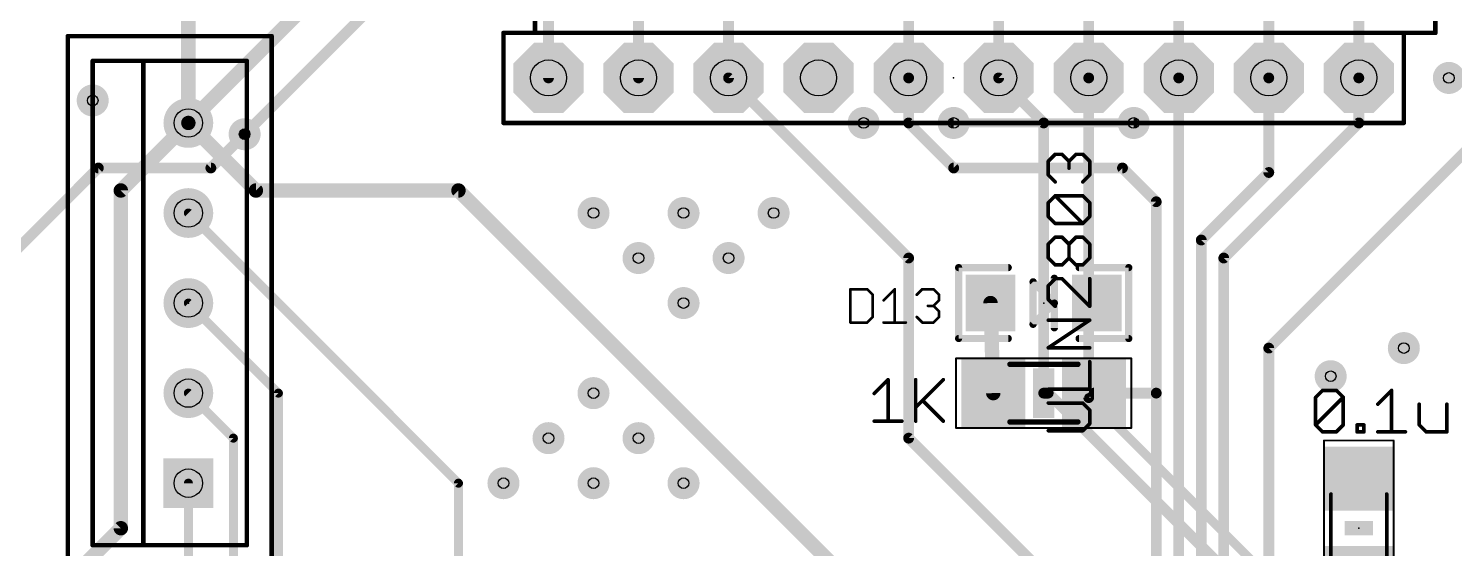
# Model space of a CAD drawing. Extents: x -1 to 156, y 2 to 108.
# Drawn here: x 74.23 to 114.46, y 65.47 to 80.13 of the extents above; entities that cross this region are included whole.
import ezdxf

# ---------------------------------------------------------------- set-up
doc = ezdxf.new("R2010")
doc.units = 0
for name, color, linetype in [('1', 22, 'CONTINUOUS'), ('16', 175, 'CONTINUOUS'), ('17', 82, 'CONTINUOUS'), ('18', 82, 'CONTINUOUS'), ('21', 253, 'CONTINUOUS'), ('23', 7, 'CONTINUOUS'), ('25', 253, 'CONTINUOUS'), ('27', 253, 'CONTINUOUS'), ('29', 253, 'CONTINUOUS'), ('30', 253, 'CONTINUOUS'), ('31', 253, 'CONTINUOUS'), ('35', 253, 'CONTINUOUS'), ('39', 22, 'CONTINUOUS'), ('44', 253, 'CONTINUOUS'), ('51', 253, 'CONTINUOUS')]:
    doc.layers.add(name, color=color, linetype=linetype)

# ---------------------------------------------------------------- blocks, each defined once
blk = doc.blocks.new('RECT')
blk.add_solid([(-0.5, -0.5), (0.5, -0.5), (-0.5, 0.5), (0.5, 0.5)])
blk = doc.blocks.new('OCTAGONP')
at = {"const_width": 0.5}
blk.add_lwpolyline([(-0.25, -0.1036), (-0.25, 0.1036), (-0.1036, 0.25), (0.1036, 0.25), (0.25, 0.1036), (0.25, -0.1036), (0.1036, -0.25), (-0.1036, -0.25), (-0.25, -0.1036), (-0.25, 0.1036)], dxfattribs=at)
blk = doc.blocks.new('SQUAREP')
blk.add_solid([(-0.5, -0.5), (0.5, -0.5), (-0.5, 0.5), (0.5, 0.5)])
blk = doc.blocks.new('ROUNDP')
at = {"const_width": 0.5}
blk.add_lwpolyline([(0, -0.25, 1), (0, 0.25, 1), (0, -0.25)], format="xyb", dxfattribs=at)
blk = doc.blocks.new('ROUNDV')
at = {"const_width": 0.5}
blk.add_lwpolyline([(0, -0.25, 1), (0, 0.25, 1), (0, -0.25)], format="xyb", dxfattribs=at)

msp = doc.modelspace()

# ---------------------------------------------------------------- linework, layer by layer
at = {"layer": '1'}
for points, const_width in [([(78.74, 82.398), (78.74, 77.47)], 0.4064), ([(85.09, 81.915), (80.3275, 77.1525)], 0.3048), ([(119.38, 81.28), (109.22, 71.12)], 0.3048), ([(88.9, 80.391), (88.9, 78.74)], 0.3048), ([(91.44, 80.391), (91.44, 78.74)], 0.3048), ([(93.98, 80.391), (93.98, 78.74)], 0.3048), ([(99.06, 78.74), (99.06, 80.391)], 0.3048), ([(101.6, 78.74), (101.6, 80.391)], 0.3048), ([(104.14, 78.74), (104.14, 80.391)], 0.3048), ([(106.68, 78.74), (106.68, 80.391)], 0.3048), ([(109.22, 78.74), (109.22, 80.391)], 0.3048), ([(111.76, 78.74), (111.76, 80.391)], 0.3048), ([(93.98, 78.74), (99.06, 73.66)], 0.3048), ([(99.06, 77.47), (99.06, 78.74)], 0.3048), ([(106.68, 78.74), (106.68, 60.198)], 0.3048), ([(109.22, 78.74), (109.22, 76.073)], 0.3048), ([(111.76, 78.74), (111.76, 77.47)], 0.3048), ([(76.835, 75.565), (78.74, 77.47)], 0.4064), ([(80.645, 75.565), (78.74, 77.47)], 0.4064), ([(100.33, 76.2), (99.06, 77.47)], 0.3048), ([(105.41, 77.47), (100.33, 77.47)], 0.254), ([(111.76, 77.47), (107.95, 73.66)], 0.3048), ([(105.0925, 76.2), (100.33, 76.2)], 0.3048), ([(106.045, 75.2475), (105.0925, 76.2)], 0.3048), ([(109.22, 76.073), (107.315, 74.168)], 0.3048), ([(76.835, 66.04), (76.835, 75.565)], 0.4064), ([(86.36, 75.565), (80.645, 75.565)], 0.4064), ([(98.425, 63.5), (86.36, 75.565)], 0.4064), ([(106.045, 69.85), (106.045, 75.2475)], 0.3048), ([(86.36, 67.31), (78.74, 74.93)], 0.254), ([(107.315, 74.168), (107.315, 60.579)], 0.3048), ([(99.06, 73.66), (99.06, 68.58)], 0.3048), ([(107.95, 73.66), (107.95, 60.96)], 0.3048), ([(81.28, 69.85), (78.74, 72.39)], 0.254), ([(101.37, 72.39), (101.448, 69.85)], 0.4064), ([(109.22, 71.12), (109.22, 60.96)], 0.3048), ([(104.292, 69.85), (106.045, 69.85)], 0.3048), ([(106.045, 59.944), (106.045, 69.85)], 0.3048), ([(80.01, 68.58), (78.74, 69.85)], 0.254), ([(81.28, 62.23), (81.28, 69.85)], 0.254), ([(80.01, 62.23), (80.01, 68.58)], 0.254), ([(99.06, 68.58), (105.41, 62.23)], 0.3048), ([(78.74, 62.23), (78.74, 67.31)], 0.254), ([(86.36, 63.5), (86.36, 67.31)], 0.254), ([(75.2475, 64.4525), (76.835, 66.04)], 0.4064)]:
    msp.add_lwpolyline(points, dxfattribs=dict(at, const_width=const_width))
for points, const_width in [([(94.0339, 78.7939, 1), (93.9261, 78.6861)], 0.1524), ([(99.1362, 78.74, 1), (98.9838, 78.74)], 0.1524), ([(106.7562, 78.74, 1), (106.6038, 78.74)], 0.1524), ([(109.2962, 78.74, 1), (109.1438, 78.74)], 0.1524), ([(111.8362, 78.74, 1), (111.6838, 78.74)], 0.1524), ([(88.8238, 78.74, 1), (88.9762, 78.74)], 0.1524), ([(91.3638, 78.74, 1), (91.5162, 78.74)], 0.1524), ([(93.9038, 78.74, 1), (94.0562, 78.74)], 0.1524), ([(98.9838, 78.74, 1), (99.1362, 78.74)], 0.1524), ([(101.5238, 78.74, 1), (101.6762, 78.74)], 0.1524), ([(104.0638, 78.74, 1), (104.2162, 78.74)], 0.1524), ([(106.6038, 78.74, 1), (106.7562, 78.74)], 0.1524), ([(109.1438, 78.74, 1), (109.2962, 78.74)], 0.1524), ([(111.6838, 78.74, 1), (111.8362, 78.74)], 0.1524), ([(78.8118, 77.5418, 1), (78.6682, 77.3982)], 0.2032), ([(78.8118, 77.3982, 1), (78.6682, 77.5418)], 0.2032), ([(78.6384, 77.47, 1), (78.8416, 77.47)], 0.2032), ([(80.2736, 77.2064, 1), (80.3814, 77.0986)], 0.1524), ([(99.1139, 77.5239, 1), (99.0061, 77.4161)], 0.1524), ([(98.9838, 77.47, 1), (99.1362, 77.47)], 0.1524), ([(100.33, 77.5335, 1), (100.33, 77.4065)], 0.127), ([(105.41, 77.4065, 1), (105.41, 77.5335)], 0.127), ([(111.6838, 77.47, 1), (111.8362, 77.47)], 0.1524), ([(111.8139, 77.4161, 1), (111.7061, 77.5239)], 0.1524), ([(100.33, 76.2762, 1), (100.33, 76.1238)], 0.1524), ([(100.2761, 76.1461, 1), (100.3839, 76.2539)], 0.1524), ([(105.1464, 76.2539, 1), (105.0386, 76.1461)], 0.1524), ([(105.0925, 76.1238, 1), (105.0925, 76.2762)], 0.1524), ([(109.1438, 76.073, 1), (109.2962, 76.073)], 0.1524), ([(109.2739, 76.0191, 1), (109.1661, 76.1269)], 0.1524), ([(76.9366, 75.565, 1), (76.7334, 75.565)], 0.2032), ([(76.7632, 75.6368, 1), (76.9068, 75.4932)], 0.2032), ([(80.645, 75.6666, 1), (80.645, 75.4634)], 0.2032), ([(80.5732, 75.4932, 1), (80.7168, 75.6368)], 0.2032), ([(86.4318, 75.6368, 1), (86.2882, 75.4932)], 0.2032), ([(86.36, 75.4634, 1), (86.36, 75.6666)], 0.2032), ([(106.1212, 75.2475, 1), (105.9688, 75.2475)], 0.1524), ([(105.9911, 75.1936, 1), (106.0989, 75.3014)], 0.1524), ([(78.7849, 74.9749, 1), (78.6951, 74.8851)], 0.127), ([(107.3912, 74.168, 1), (107.2388, 74.168)], 0.1524), ([(107.2611, 74.2219, 1), (107.3689, 74.1141)], 0.1524), ([(99.1362, 73.66, 1), (98.9838, 73.66)], 0.1524), ([(99.0061, 73.6061, 1), (99.1139, 73.7139)], 0.1524), ([(108.0262, 73.66, 1), (107.8738, 73.66)], 0.1524), ([(107.8961, 73.7139, 1), (108.0039, 73.6061)], 0.1524), ([(78.7849, 72.4349, 1), (78.6951, 72.3451)], 0.127), ([(101.4716, 72.3931, 1), (101.2684, 72.3869)], 0.2032), ([(109.2962, 71.12, 1), (109.1438, 71.12)], 0.1524), ([(109.1661, 71.1739, 1), (109.2739, 71.0661)], 0.1524), ([(104.292, 69.9262, 1), (104.292, 69.7738)], 0.1524), ([(106.1212, 69.85, 1), (105.9688, 69.85)], 0.1524), ([(106.045, 69.7738, 1), (106.045, 69.9262)], 0.1524), ([(78.7849, 69.8949, 1), (78.6951, 69.8051)], 0.127), ([(81.3435, 69.85, 1), (81.2165, 69.85)], 0.127), ([(81.2351, 69.8051, 1), (81.3249, 69.8949)], 0.127), ([(101.3464, 69.8469, 1), (101.5496, 69.8531)], 0.2032), ([(105.9688, 69.85, 1), (106.1212, 69.85)], 0.1524), ([(80.0735, 68.58, 1), (79.9465, 68.58)], 0.127), ([(79.9651, 68.5351, 1), (80.0549, 68.6249)], 0.127), ([(99.1139, 68.6339, 1), (99.0061, 68.5261)], 0.1524), ([(98.9838, 68.58, 1), (99.1362, 68.58)], 0.1524), ([(78.8035, 67.31, 1), (78.6765, 67.31)], 0.127), ([(86.4235, 67.31, 1), (86.2965, 67.31)], 0.127), ([(86.3151, 67.2651, 1), (86.4049, 67.3549)], 0.127), ([(76.7334, 66.04, 1), (76.9366, 66.04)], 0.2032), ([(76.9068, 65.9682, 1), (76.7632, 66.1118)], 0.2032)]:
    msp.add_lwpolyline(points, format="xyb", dxfattribs=dict(at, const_width=const_width))
at = {"layer": '16'}
for points, const_width in [([(87.63, 86.36), (78.74, 77.47)], 0.4064), ([(101.6, 78.74), (102.87, 77.47)], 0.3048), ([(104.14, 69.723), (104.14, 78.74)], 0.3048), ([(80.3275, 77.1525), (79.375, 76.2)], 0.3048), ([(102.87, 77.47), (102.87, 69.85)], 0.3048), ([(76.2, 76.2), (68.58, 68.58)], 0.3048), ([(79.375, 76.2), (76.2, 76.2)], 0.3048), ([(102.87, 69.85), (102.997, 69.85)], 0.3048), ([(102.997, 69.85), (110.617, 62.23)], 0.3048), ([(114.808, 59.055), (104.14, 69.723)], 0.254)]:
    msp.add_lwpolyline(points, dxfattribs=dict(at, const_width=const_width))
for points, const_width in [([(101.6539, 78.7939, 1), (101.5461, 78.6861)], 0.1524), ([(104.2162, 78.74, 1), (104.0638, 78.74)], 0.1524), ([(78.6682, 77.5418, 1), (78.8118, 77.3982)], 0.2032), ([(80.3814, 77.0986, 1), (80.2736, 77.2064)], 0.1524), ([(102.9462, 77.47, 1), (102.7938, 77.47)], 0.1524), ([(102.8161, 77.4161, 1), (102.9239, 77.5239)], 0.1524), ([(76.2, 76.2762, 1), (76.2, 76.1238)], 0.1524), ([(76.2539, 76.1461, 1), (76.1461, 76.2539)], 0.1524), ([(79.3211, 76.2539, 1), (79.4289, 76.1461)], 0.1524), ([(79.375, 76.1238, 1), (79.375, 76.2762)], 0.1524), ([(102.87, 69.9262, 1), (102.87, 69.7738)], 0.1524), ([(103.0509, 69.9039, 1), (102.9431, 69.7961)], 0.1524), ([(102.997, 69.7738, 1), (102.997, 69.9262)], 0.1524), ([(102.7938, 69.85, 1), (102.9462, 69.85)], 0.1524), ([(104.0638, 69.723, 1), (104.2162, 69.723)], 0.1524), ([(104.1849, 69.7679, 1), (104.0951, 69.6781)], 0.127)]:
    msp.add_lwpolyline(points, format="xyb", dxfattribs=dict(at, const_width=const_width))
at = {"layer": '21'}
for points, const_width in [([(88.519, 80.01), (88.519, 82.55)], 0.127), ([(113.919, 82.55), (113.919, 80.01)], 0.127), ([(87.63, 77.47), (87.63, 80.01)], 0.127), ([(87.63, 80.01), (113.03, 80.01)], 0.127), ([(113.919, 80.01), (88.519, 80.01)], 0.127), ([(113.03, 80.01), (113.03, 77.47)], 0.127), ([(75.34, 64.86), (75.34, 79.92)], 0.127), ([(75.34, 79.92), (81.09, 79.92)], 0.127), ([(81.09, 79.92), (81.09, 64.86)], 0.127), ([(76.04, 65.56), (76.04, 79.22)], 0.127), ([(76.04, 79.22), (77.47, 79.22)], 0.127), ([(77.47, 79.22), (80.39, 79.22)], 0.127), ([(77.47, 65.56), (77.47, 79.22)], 0.127), ([(80.39, 79.22), (80.39, 65.56)], 0.127), ([(113.03, 77.47), (87.63, 77.47)], 0.127), ([(101.87, 73.39), (100.47, 73.39)], 0.2032), ([(100.47, 73.39), (100.47, 71.39)], 0.2032), ([(103.87, 73.39), (105.27, 73.39)], 0.2032), ([(105.27, 73.39), (105.27, 71.39)], 0.2032), ([(103.17, 72.39), (102.57, 72.99)], 0.2032), ([(102.57, 72.99), (102.57, 71.79)], 0.2032), ([(103.17, 73.09), (103.17, 72.39)], 0.2032), ([(102.57, 71.79), (103.17, 72.39)], 0.2032), ([(103.17, 72.39), (103.17, 71.69)], 0.2032), ([(100.47, 71.39), (101.87, 71.39)], 0.2032), ([(105.27, 71.39), (103.87, 71.39)], 0.2032), ([(77.47, 65.56), (76.04, 65.56)], 0.127), ([(80.39, 65.56), (77.47, 65.56)], 0.127)]:
    msp.add_lwpolyline(points, dxfattribs=dict(at, const_width=const_width))
for points, const_width in [([(87.6618, 80.01, 1), (87.5983, 80.01)], 0.0635), ([(87.63, 80.0418, 1), (87.63, 79.9783)], 0.0635), ([(88.519, 80.0418, 1), (88.519, 79.9783)], 0.0635), ([(113.0618, 80.01, 1), (112.9982, 80.01)], 0.0635), ([(113.03, 79.9783, 1), (113.03, 80.0418)], 0.0635), ([(113.919, 79.9783, 1), (113.919, 80.0418)], 0.0635), ([(75.34, 79.9518, 1), (75.34, 79.8882)], 0.0635), ([(75.3718, 79.92, 1), (75.3083, 79.92)], 0.0635), ([(81.1218, 79.92, 1), (81.0583, 79.92)], 0.0635), ([(81.09, 79.8882, 1), (81.09, 79.9518)], 0.0635), ([(88.4873, 80.01, 1), (88.5508, 80.01)], 0.0635), ([(113.8873, 80.01, 1), (113.9508, 80.01)], 0.0635), ([(76.04, 79.2518, 1), (76.04, 79.1882)], 0.0635), ([(76.0718, 79.22, 1), (76.0083, 79.22)], 0.0635), ([(77.47, 79.2518, 1), (77.47, 79.1882)], 0.0635), ([(77.5018, 79.22, 1), (77.4382, 79.22)], 0.0635), ([(77.47, 79.1882, 1), (77.47, 79.2518)], 0.0635), ([(80.4218, 79.22, 1), (80.3582, 79.22)], 0.0635), ([(80.39, 79.1882, 1), (80.39, 79.2518)], 0.0635), ([(87.63, 77.5018, 1), (87.63, 77.4382)], 0.0635), ([(87.5983, 77.47, 1), (87.6618, 77.47)], 0.0635), ([(112.9982, 77.47, 1), (113.0618, 77.47)], 0.0635), ([(113.03, 77.4382, 1), (113.03, 77.5018)], 0.0635), ([(100.47, 73.4408, 1), (100.47, 73.3392)], 0.1016), ([(100.5208, 73.39, 1), (100.4192, 73.39)], 0.1016), ([(101.87, 73.3392, 1), (101.87, 73.4408)], 0.1016), ([(103.87, 73.4408, 1), (103.87, 73.3392)], 0.1016), ([(105.3208, 73.39, 1), (105.2192, 73.39)], 0.1016), ([(105.27, 73.3392, 1), (105.27, 73.4408)], 0.1016), ([(102.6059, 73.0259, 1), (102.5341, 72.9541)], 0.1016), ([(102.6208, 72.99, 1), (102.5192, 72.99)], 0.1016), ([(103.2208, 73.09, 1), (103.1192, 73.09)], 0.1016), ([(103.2208, 72.39, 1), (103.1192, 72.39)], 0.1016), ([(103.1192, 72.39, 1), (103.2208, 72.39)], 0.1016), ([(103.2059, 72.3541, 1), (103.1341, 72.4259)], 0.1016), ([(103.1341, 72.3541, 1), (103.2059, 72.4259)], 0.1016), ([(102.5341, 71.8259, 1), (102.6059, 71.7541)], 0.1016), ([(102.5192, 71.79, 1), (102.6208, 71.79)], 0.1016), ([(103.1192, 71.69, 1), (103.2208, 71.69)], 0.1016), ([(100.47, 71.4408, 1), (100.47, 71.3392)], 0.1016), ([(100.4192, 71.39, 1), (100.5208, 71.39)], 0.1016), ([(101.87, 71.3392, 1), (101.87, 71.4408)], 0.1016), ([(103.87, 71.4408, 1), (103.87, 71.3392)], 0.1016), ([(105.2192, 71.39, 1), (105.3208, 71.39)], 0.1016), ([(105.27, 71.3392, 1), (105.27, 71.4408)], 0.1016), ([(76.04, 65.5918, 1), (76.04, 65.5282)], 0.0635), ([(76.0083, 65.56, 1), (76.0718, 65.56)], 0.0635), ([(77.47, 65.5918, 1), (77.47, 65.5282)], 0.0635), ([(77.4382, 65.56, 1), (77.5018, 65.56)], 0.0635), ([(77.47, 65.5282, 1), (77.47, 65.5918)], 0.0635), ([(80.3582, 65.56, 1), (80.4218, 65.56)], 0.0635), ([(80.39, 65.5282, 1), (80.39, 65.5918)], 0.0635)]:
    msp.add_lwpolyline(points, format="xyb", dxfattribs=dict(at, const_width=const_width))
at = {"layer": '23'}
for p in [(100.33, 78.74), (78.74, 72.39), (102.87, 72.39), (102.87, 69.85), (111.76, 66.04)]:
    msp.add_point(p, dxfattribs=at)
at = {"layer": '25', "const_width": 0.0762}
for points in [[(97.4187, 72.7813), (97.4187, 71.8407)], [(97.889, 72.7813), (97.4187, 72.7813)], [(98.0457, 72.6246), (97.889, 72.7813)], [(98.3542, 72.4678), (98.6677, 72.7813)], [(98.6677, 72.7813), (98.6677, 71.8407)], [(99.2897, 72.6246), (99.4465, 72.7813)], [(99.4465, 72.7813), (99.76, 72.7813)], [(99.76, 72.7813), (99.9168, 72.6246)], [(98.0457, 71.9975), (98.0457, 72.6246)], [(99.9168, 72.4678), (99.76, 72.311)], [(99.9168, 72.6246), (99.9168, 72.4678)], [(97.889, 71.8407), (98.0457, 71.9975)], [(99.4465, 71.8407), (99.2897, 71.9975)], [(99.76, 72.311), (99.6032, 72.311)], [(99.76, 72.311), (99.9168, 72.1543)], [(99.9168, 71.9975), (99.76, 71.8407)], [(99.9168, 72.1543), (99.9168, 71.9975)], [(97.4187, 71.8407), (97.889, 71.8407)], [(98.3542, 71.8407), (98.9813, 71.8407)], [(99.76, 71.8407), (99.4465, 71.8407)]]:
    msp.add_lwpolyline(points, dxfattribs=at)
at = {"layer": '25', "const_width": 0.0381}
for points in [[(97.4377, 72.7813, 1), (97.3996, 72.7813)], [(97.4187, 72.8004, 1), (97.4187, 72.7623)], [(97.9024, 72.7948, 1), (97.8755, 72.7679)], [(97.889, 72.7623, 1), (97.889, 72.8004)], [(98.6868, 72.7813, 1), (98.6487, 72.7813)], [(98.6812, 72.7679, 1), (98.6543, 72.7948)], [(99.4465, 72.8004, 1), (99.4465, 72.7623)], [(99.4599, 72.7679, 1), (99.433, 72.7948)], [(99.7735, 72.7948, 1), (99.7465, 72.7679)], [(99.76, 72.7623, 1), (99.76, 72.8004)], [(98.0648, 72.6246, 1), (98.0267, 72.6246)], [(98.0323, 72.6111, 1), (98.0592, 72.638)], [(98.3407, 72.4813, 1), (98.3677, 72.4543)], [(99.2762, 72.638, 1), (99.3032, 72.6111)], [(99.9358, 72.6246, 1), (99.8977, 72.6246)], [(99.8977, 72.4678, 1), (99.9358, 72.4678)], [(99.9033, 72.6111, 1), (99.9302, 72.638)], [(99.9302, 72.4543, 1), (99.9033, 72.4813)], [(98.0267, 71.9975, 1), (98.0648, 71.9975)], [(98.0592, 71.984, 1), (98.0323, 72.011)], [(99.3032, 72.011, 1), (99.2762, 71.984)], [(99.6032, 72.3301, 1), (99.6032, 72.292)], [(99.7735, 72.3245, 1), (99.7465, 72.2976)], [(99.7465, 72.3245, 1), (99.7735, 72.2976)], [(99.76, 72.292, 1), (99.76, 72.3301)], [(99.9358, 72.1543, 1), (99.8977, 72.1543)], [(99.8977, 71.9975, 1), (99.9358, 71.9975)], [(99.9033, 72.1408, 1), (99.9302, 72.1677)], [(99.9302, 71.984, 1), (99.9033, 72.011)], [(97.4187, 71.8598, 1), (97.4187, 71.8217)], [(97.3996, 71.8407, 1), (97.4377, 71.8407)], [(97.8755, 71.8542, 1), (97.9024, 71.8273)], [(97.889, 71.8217, 1), (97.889, 71.8598)], [(98.3542, 71.8598, 1), (98.3542, 71.8217)], [(98.6487, 71.8407, 1), (98.6868, 71.8407)], [(98.9813, 71.8217, 1), (98.9813, 71.8598)], [(99.4465, 71.8598, 1), (99.4465, 71.8217)], [(99.433, 71.8273, 1), (99.4599, 71.8542)], [(99.7465, 71.8542, 1), (99.7735, 71.8273)], [(99.76, 71.8217, 1), (99.76, 71.8598)]]:
    msp.add_lwpolyline(points, format="xyb", dxfattribs=at)
at = {"layer": '27', "const_width": 0.1016}
for points in [[(102.9992, 76.3906), (103.1941, 76.5855)], [(102.9992, 76.0008), (102.9992, 76.3906)], [(103.1941, 76.5855), (103.389, 76.5855)], [(103.389, 76.5855), (103.5839, 76.3906)], [(103.5839, 76.3906), (103.7788, 76.5855)], [(103.5839, 76.3906), (103.5839, 76.1957)], [(103.7788, 76.5855), (103.9737, 76.5855)], [(103.9737, 76.5855), (104.1686, 76.3906)], [(104.1686, 76.3906), (104.1686, 76.0008)], [(103.1941, 75.8059), (102.9992, 76.0008)], [(104.1686, 76.0008), (103.9737, 75.8059)], [(102.9992, 75.2212), (103.1941, 75.4161)], [(102.9992, 74.8314), (102.9992, 75.2212)], [(103.1941, 75.4161), (103.9737, 75.4161)], [(103.9737, 74.6365), (103.1941, 75.4161)], [(103.9737, 75.4161), (104.1686, 75.2212)], [(104.1686, 75.2212), (104.1686, 74.8314)], [(103.1941, 74.6365), (102.9992, 74.8314)], [(104.1686, 74.8314), (103.9737, 74.6365)], [(103.9737, 74.6365), (103.1941, 74.6365)], [(102.9992, 74.0518), (103.1941, 74.2467)], [(102.9992, 73.662), (102.9992, 74.0518)], [(103.1941, 74.2467), (103.389, 74.2467)], [(103.389, 74.2467), (103.5839, 74.0518)], [(103.5839, 74.0518), (103.7788, 74.2467)], [(103.5839, 73.662), (103.5839, 74.0518)], [(103.7788, 74.2467), (103.9737, 74.2467)], [(103.9737, 74.2467), (104.1686, 74.0518)], [(104.1686, 74.0518), (104.1686, 73.662)], [(103.1941, 73.4671), (102.9992, 73.662)], [(103.5839, 73.662), (103.389, 73.4671)], [(103.7788, 73.4671), (103.5839, 73.662)], [(104.1686, 73.662), (103.9737, 73.4671)], [(103.389, 73.4671), (103.1941, 73.4671)], [(103.9737, 73.4671), (103.7788, 73.4671)], [(103.1941, 73.0773), (102.9992, 72.8824)], [(102.9992, 72.8824), (102.9992, 72.4926)], [(103.389, 73.0773), (103.1941, 73.0773)], [(104.1686, 72.2977), (103.389, 73.0773)], [(104.1686, 73.0773), (104.1686, 72.2977)], [(102.9992, 72.4926), (103.1941, 72.2977)], [(102.9992, 71.1283), (104.1686, 71.9079)], [(104.1686, 71.9079), (102.9992, 71.9079)], [(104.1686, 71.1283), (102.9992, 71.1283)], [(104.1686, 69.9589), (104.1686, 70.7385)], [(98.0896, 69.839), (98.4794, 70.2288)], [(98.4794, 70.2288), (98.4794, 69.0594)], [(99.259, 70.2288), (99.259, 69.0594)], [(99.259, 69.4492), (100.0386, 70.2288)], [(102.9992, 69.9589), (104.1686, 69.9589)], [(99.4539, 69.6441), (100.0386, 69.0594)], [(103.9737, 69.5691), (102.9992, 69.5691)], [(104.1686, 69.3742), (103.9737, 69.5691)], [(110.5408, 69.7323), (110.7357, 69.9272)], [(110.5408, 68.9527), (110.5408, 69.7323)], [(110.5408, 68.9527), (111.3204, 69.7323)], [(110.7357, 69.9272), (111.1255, 69.9272)], [(111.1255, 69.9272), (111.3204, 69.7323)], [(111.3204, 69.7323), (111.3204, 68.9527)], [(112.2949, 69.5374), (112.6847, 69.9272)], [(112.6847, 69.9272), (112.6847, 68.7578)], [(104.1686, 68.9844), (104.1686, 69.3742)], [(113.4643, 69.5374), (113.4643, 68.9527)], [(114.2439, 68.7578), (114.2439, 69.5374)], [(98.0896, 69.0594), (98.8692, 69.0594)], [(102.9992, 68.7896), (103.9737, 68.7896)], [(103.9737, 68.7896), (104.1686, 68.9844)], [(110.7357, 68.7578), (110.5408, 68.9527)], [(111.1255, 68.7578), (110.7357, 68.7578)], [(111.3204, 68.9527), (111.1255, 68.7578)], [(111.7102, 68.7578), (111.7102, 68.9527)], [(111.7102, 68.9527), (111.9051, 68.9527)], [(111.9051, 68.7578), (111.7102, 68.7578)], [(111.9051, 68.9527), (111.9051, 68.7578)], [(112.2949, 68.7578), (113.0745, 68.7578)], [(113.4643, 68.9527), (113.6592, 68.7578)], [(113.6592, 68.7578), (114.2439, 68.7578)]]:
    msp.add_lwpolyline(points, dxfattribs=at)
at = {"layer": '27', "const_width": 0.0508}
for points in [[(103.0246, 76.3906, 1), (102.9738, 76.3906)], [(102.9812, 76.4086, 1), (103.0171, 76.3727)], [(103.1941, 76.6109, 1), (103.1941, 76.5601)], [(103.212, 76.5676, 1), (103.1761, 76.6035)], [(103.4069, 76.6035, 1), (103.371, 76.5676)], [(103.389, 76.5601, 1), (103.389, 76.6109)], [(103.6093, 76.3906, 1), (103.5585, 76.3906)], [(103.5659, 76.4086, 1), (103.6018, 76.3727)], [(103.5659, 76.3727, 1), (103.6018, 76.4086)], [(103.7788, 76.6109, 1), (103.7788, 76.5601)], [(103.7967, 76.5676, 1), (103.7608, 76.6035)], [(103.9916, 76.6035, 1), (103.9557, 76.5676)], [(103.9737, 76.5601, 1), (103.9737, 76.6109)], [(104.194, 76.3906, 1), (104.1432, 76.3906)], [(104.1506, 76.3727, 1), (104.1865, 76.4086)], [(103.0171, 76.0188, 1), (102.9812, 75.9829)], [(103.5585, 76.1957, 1), (103.6093, 76.1957)], [(104.1865, 75.9829, 1), (104.1506, 76.0188)], [(102.9738, 76.0008, 1), (103.0246, 76.0008)], [(103.1761, 75.788, 1), (103.212, 75.8239)], [(103.9557, 75.8239, 1), (103.9916, 75.788)], [(104.1432, 76.0008, 1), (104.194, 76.0008)], [(103.0246, 75.2212, 1), (102.9738, 75.2212)], [(102.9812, 75.2392, 1), (103.0171, 75.2033)], [(103.1941, 75.4415, 1), (103.1941, 75.3907)], [(103.212, 75.4341, 1), (103.1761, 75.3982)], [(103.212, 75.3982, 1), (103.1761, 75.4341)], [(103.9916, 75.4341, 1), (103.9557, 75.3982)], [(103.9737, 75.3907, 1), (103.9737, 75.4415)], [(104.194, 75.2212, 1), (104.1432, 75.2212)], [(104.1506, 75.2033, 1), (104.1865, 75.2392)], [(103.0171, 74.8494, 1), (102.9812, 74.8135)], [(102.9738, 74.8314, 1), (103.0246, 74.8314)], [(104.1432, 74.8314, 1), (104.194, 74.8314)], [(104.1865, 74.8135, 1), (104.1506, 74.8494)], [(103.1941, 74.6619, 1), (103.1941, 74.6111)], [(103.1761, 74.6186, 1), (103.212, 74.6545)], [(103.9557, 74.6545, 1), (103.9916, 74.6186)], [(103.9557, 74.6186, 1), (103.9916, 74.6545)], [(103.9737, 74.6111, 1), (103.9737, 74.6619)], [(103.0246, 74.0518, 1), (102.9738, 74.0518)], [(102.9812, 74.0698, 1), (103.0171, 74.0339)], [(103.1941, 74.2721, 1), (103.1941, 74.2213)], [(103.212, 74.2288, 1), (103.1761, 74.2647)], [(103.4069, 74.2647, 1), (103.371, 74.2288)], [(103.389, 74.2213, 1), (103.389, 74.2721)], [(103.6093, 74.0518, 1), (103.5585, 74.0518)], [(103.5659, 74.0698, 1), (103.6018, 74.0339)], [(103.5659, 74.0339, 1), (103.6018, 74.0698)], [(103.7788, 74.2721, 1), (103.7788, 74.2213)], [(103.7967, 74.2288, 1), (103.7608, 74.2647)], [(103.9916, 74.2647, 1), (103.9557, 74.2288)], [(103.9737, 74.2213, 1), (103.9737, 74.2721)], [(104.194, 74.0518, 1), (104.1432, 74.0518)], [(104.1506, 74.0339, 1), (104.1865, 74.0698)], [(103.0171, 73.68, 1), (102.9812, 73.6441)], [(102.9738, 73.662, 1), (103.0246, 73.662)], [(103.6018, 73.68, 1), (103.5659, 73.6441)], [(103.5585, 73.662, 1), (103.6093, 73.662)], [(103.6018, 73.6441, 1), (103.5659, 73.68)], [(104.1432, 73.662, 1), (104.194, 73.662)], [(104.1865, 73.6441, 1), (104.1506, 73.68)], [(103.1941, 73.4925, 1), (103.1941, 73.4417)], [(103.1761, 73.4492, 1), (103.212, 73.4851)], [(103.371, 73.4851, 1), (103.4069, 73.4492)], [(103.389, 73.4417, 1), (103.389, 73.4925)], [(103.7788, 73.4925, 1), (103.7788, 73.4417)], [(103.7608, 73.4492, 1), (103.7967, 73.4851)], [(103.9557, 73.4851, 1), (103.9916, 73.4492)], [(103.9737, 73.4417, 1), (103.9737, 73.4925)], [(103.0246, 72.8824, 1), (102.9738, 72.8824)], [(102.9812, 72.9004, 1), (103.0171, 72.8645)], [(103.1941, 73.1027, 1), (103.1941, 73.0519)], [(103.212, 73.0594, 1), (103.1761, 73.0953)], [(103.4069, 73.0953, 1), (103.371, 73.0594)], [(103.389, 73.0519, 1), (103.389, 73.1027)], [(104.194, 73.0773, 1), (104.1432, 73.0773)], [(103.0171, 72.5106, 1), (102.9812, 72.4747)], [(102.9738, 72.4926, 1), (103.0246, 72.4926)], [(103.1761, 72.2798, 1), (103.212, 72.3157)], [(104.1432, 72.2977, 1), (104.194, 72.2977)], [(104.1506, 72.2798, 1), (104.1865, 72.3157)], [(102.9992, 71.9333, 1), (102.9992, 71.8825)], [(104.1827, 71.8868, 1), (104.1545, 71.9291)], [(104.1686, 71.8825, 1), (104.1686, 71.9333)], [(102.9992, 71.1537, 1), (102.9992, 71.1029)], [(102.9851, 71.1495, 1), (103.0133, 71.1072)], [(104.1686, 71.1029, 1), (104.1686, 71.1537)], [(104.194, 70.7385, 1), (104.1432, 70.7385)], [(98.5048, 70.2288, 1), (98.454, 70.2288)], [(98.4974, 70.2109, 1), (98.4615, 70.2468)], [(99.2844, 70.2288, 1), (99.2336, 70.2288)], [(100.0566, 70.2109, 1), (100.0207, 70.2468)], [(102.9992, 69.9843, 1), (102.9992, 69.9335)], [(104.1686, 69.9335, 1), (104.1686, 69.9843)], [(98.0717, 69.857, 1), (98.1076, 69.8211)], [(99.4719, 69.6621, 1), (99.436, 69.6262)], [(102.9992, 69.5945, 1), (102.9992, 69.5437)], [(103.9916, 69.5871, 1), (103.9557, 69.5512)], [(103.9737, 69.5437, 1), (103.9737, 69.5945)], [(104.1432, 69.9589, 1), (104.194, 69.9589)], [(110.5228, 69.7503, 1), (110.5588, 69.7143)], [(110.5662, 69.7323, 1), (110.5154, 69.7323)], [(110.7357, 69.9526, 1), (110.7357, 69.9018)], [(110.7537, 69.9092, 1), (110.7177, 69.9452)], [(111.1435, 69.9452, 1), (111.1075, 69.9092)], [(111.1255, 69.9018, 1), (111.1255, 69.9526)], [(111.3458, 69.7323, 1), (111.295, 69.7323)], [(111.3384, 69.7143, 1), (111.3024, 69.7503)], [(111.3024, 69.7143, 1), (111.3384, 69.7503)], [(112.7101, 69.9272, 1), (112.6593, 69.9272)], [(112.7027, 69.9092, 1), (112.6667, 69.9452)], [(99.2411, 69.4672, 1), (99.277, 69.4313)], [(104.194, 69.3742, 1), (104.1432, 69.3742)], [(104.1506, 69.3563, 1), (104.1865, 69.3922)], [(112.2769, 69.5554, 1), (112.3129, 69.5194)], [(113.4897, 69.5374, 1), (113.4389, 69.5374)], [(114.2693, 69.5374, 1), (114.2185, 69.5374)], [(98.0896, 69.0848, 1), (98.0896, 69.034)], [(98.454, 69.0594, 1), (98.5048, 69.0594)], [(98.8692, 69.034, 1), (98.8692, 69.0848)], [(99.2336, 69.0594, 1), (99.2844, 69.0594)], [(100.0207, 69.0415, 1), (100.0566, 69.0774)], [(102.9992, 68.815, 1), (102.9992, 68.7642)], [(103.9557, 68.8075, 1), (103.9916, 68.7716)], [(103.9737, 68.7642, 1), (103.9737, 68.815)], [(104.1432, 68.9844, 1), (104.194, 68.9844)], [(104.1865, 68.9665, 1), (104.1506, 69.0024)], [(110.5588, 68.9707, 1), (110.5228, 68.9347)], [(110.5228, 68.9707, 1), (110.5588, 68.9347)], [(110.5154, 68.9527, 1), (110.5662, 68.9527)], [(110.7357, 68.7832, 1), (110.7357, 68.7324)], [(110.7177, 68.7398, 1), (110.7537, 68.7758)], [(111.1075, 68.7758, 1), (111.1435, 68.7398)], [(111.1255, 68.7324, 1), (111.1255, 68.7832)], [(111.295, 68.9527, 1), (111.3458, 68.9527)], [(111.3384, 68.9347, 1), (111.3024, 68.9707)], [(111.7356, 68.9527, 1), (111.6848, 68.9527)], [(111.7102, 68.9781, 1), (111.7102, 68.9273)], [(111.7102, 68.7832, 1), (111.7102, 68.7324)], [(111.9305, 68.9527, 1), (111.8797, 68.9527)], [(111.9051, 68.9273, 1), (111.9051, 68.9781)], [(111.9051, 68.7324, 1), (111.9051, 68.7832)], [(112.2949, 68.7832, 1), (112.2949, 68.7324)], [(113.0745, 68.7324, 1), (113.0745, 68.7832)], [(113.4823, 68.9707, 1), (113.4463, 68.9347)], [(113.4389, 68.9527, 1), (113.4897, 68.9527)], [(113.6592, 68.7832, 1), (113.6592, 68.7324)], [(113.6412, 68.7398, 1), (113.6771, 68.7758)], [(114.2439, 68.7324, 1), (114.2439, 68.7832)], [(111.6848, 68.7578, 1), (111.7356, 68.7578)], [(111.8797, 68.7578, 1), (111.9305, 68.7578)], [(112.6593, 68.7578, 1), (112.7101, 68.7578)], [(114.2185, 68.7578, 1), (114.2693, 68.7578)]]:
    msp.add_lwpolyline(points, format="xyb", dxfattribs=at)
at = {"layer": '39', "const_width": 0.0508}
for points in [[(100.397, 68.867), (100.397, 70.833)], [(100.397, 70.833), (105.343, 70.833)], [(105.343, 70.833), (105.343, 68.867)], [(105.343, 68.867), (100.397, 68.867)], [(110.777, 63.567), (110.777, 68.513)], [(110.777, 68.513), (112.743, 68.513)], [(112.743, 68.513), (112.743, 63.567)]]:
    msp.add_lwpolyline(points, dxfattribs=at)
at = {"layer": '39', "const_width": 0.0254}
for points in [[(100.4097, 70.833, 1), (100.3843, 70.833)], [(100.397, 70.8457, 1), (100.397, 70.8203)], [(105.3557, 70.833, 1), (105.3303, 70.833)], [(105.343, 70.8203, 1), (105.343, 70.8457)], [(100.397, 68.8797, 1), (100.397, 68.8543)], [(100.3843, 68.867, 1), (100.4097, 68.867)], [(105.3303, 68.867, 1), (105.3557, 68.867)], [(105.343, 68.8543, 1), (105.343, 68.8797)], [(110.7897, 68.513, 1), (110.7643, 68.513)], [(110.777, 68.5257, 1), (110.777, 68.5003)], [(112.7557, 68.513, 1), (112.7303, 68.513)], [(112.743, 68.5003, 1), (112.743, 68.5257)]]:
    msp.add_lwpolyline(points, format="xyb", dxfattribs=at)
at = {"layer": '44'}
for centre, radius in [((88.9, 78.74), 0.508), ((91.44, 78.74), 0.508), ((93.98, 78.74), 0.508), ((96.52, 78.74), 0.508), ((99.06, 78.74), 0.508), ((101.6, 78.74), 0.508), ((104.14, 78.74), 0.508), ((106.68, 78.74), 0.508), ((109.22, 78.74), 0.508), ((111.76, 78.74), 0.508), ((114.3, 78.74), 0.15), ((76.0413, 78.105), 0.15), ((78.74, 77.47), 0.4), ((80.3275, 77.1525), 0.15), ((97.79, 77.47), 0.15), ((100.33, 77.47), 0.15), ((105.41, 77.47), 0.15), ((78.74, 74.93), 0.4), ((90.17, 74.93), 0.15), ((92.71, 74.93), 0.15), ((95.25, 74.93), 0.15), ((91.44, 73.66), 0.15), ((93.98, 73.66), 0.15), ((78.74, 72.39), 0.4), ((92.71, 72.39), 0.15), ((113.03, 71.12), 0.15), ((110.9663, 70.3263), 0.15), ((78.74, 69.85), 0.4), ((90.17, 69.85), 0.15), ((88.9, 68.58), 0.15), ((91.44, 68.58), 0.15), ((78.74, 67.31), 0.4), ((87.63, 67.31), 0.15), ((90.17, 67.31), 0.15), ((92.71, 67.31), 0.15)]:
    msp.add_circle(centre, radius, dxfattribs=at)
at = {"layer": '51'}
for points, const_width in [([(101.9175, 70.6628), (103.8352, 70.6628)], 0.1524), ([(101.9175, 69.0372), (103.8352, 69.0372)], 0.1524), ([(110.973, 65.075), (110.973, 67.005)], 0.1016), ([(112.547, 65.075), (112.547, 67.005)], 0.1016)]:
    msp.add_lwpolyline(points, dxfattribs=dict(at, const_width=const_width))
for points, const_width in [([(101.9175, 70.7009, 1), (101.9175, 70.6247)], 0.0762), ([(103.8352, 70.6247, 1), (103.8352, 70.7009)], 0.0762), ([(101.9175, 69.0753, 1), (101.9175, 68.9991)], 0.0762), ([(103.8352, 68.9991, 1), (103.8352, 69.0753)], 0.0762), ([(110.9984, 67.005, 1), (110.9476, 67.005)], 0.0508), ([(112.5724, 67.005, 1), (112.5216, 67.005)], 0.0508)]:
    msp.add_lwpolyline(points, format="xyb", dxfattribs=dict(at, const_width=const_width))

# ---------------------------------------------------------------- block references
at = {"layer": '1', "xscale": 1.2, "yscale": 1.4}
for p in [(101.37, 72.39), (104.37, 72.39)]:
    msp.add_blockref('RECT', p, dxfattribs=at)
at = {"layer": '1', "xscale": 1.6}
for p, yscale, rotation in [((101.448, 69.85), 1.803, 180), ((104.292, 69.85), 1.803, 180), ((111.76, 67.44), 1.8, 90)]:
    msp.add_blockref('RECT', p, dxfattribs=dict(at, yscale=yscale, rotation=rotation))
at = {"layer": '17'}
for name, p, xscale, yscale, rotation in [('OCTAGONP', (88.9, 78.74), 1.778, 1.778, 270), ('OCTAGONP', (88.9, 78.74), 1.778, 1.778, 270), ('OCTAGONP', (91.44, 78.74), 1.778, 1.778, 270), ('OCTAGONP', (91.44, 78.74), 1.778, 1.778, 270), ('OCTAGONP', (93.98, 78.74), 1.778, 1.778, 270), ('OCTAGONP', (93.98, 78.74), 1.778, 1.778, 270), ('OCTAGONP', (96.52, 78.74), 1.778, 1.778, 270), ('OCTAGONP', (96.52, 78.74), 1.778, 1.778, 270), ('OCTAGONP', (99.06, 78.74), 1.778, 1.778, 270), ('OCTAGONP', (99.06, 78.74), 1.778, 1.778, 270), ('OCTAGONP', (101.6, 78.74), 1.778, 1.778, 270), ('OCTAGONP', (101.6, 78.74), 1.778, 1.778, 270), ('OCTAGONP', (104.14, 78.74), 1.778, 1.778, 270), ('OCTAGONP', (104.14, 78.74), 1.778, 1.778, 270), ('OCTAGONP', (106.68, 78.74), 1.778, 1.778, 270), ('OCTAGONP', (106.68, 78.74), 1.778, 1.778, 270), ('OCTAGONP', (109.22, 78.74), 1.778, 1.778, 270), ('OCTAGONP', (109.22, 78.74), 1.778, 1.778, 270), ('OCTAGONP', (111.76, 78.74), 1.778, 1.778, 270), ('OCTAGONP', (111.76, 78.74), 1.778, 1.778, 270), ('ROUNDP', (78.74, 77.47), 1.2, 1.2, 90), ('ROUNDP', (78.74, 77.47), 1.2, 1.2, 90), ('ROUNDP', (78.74, 74.93), 1.2, 1.2, 90), ('ROUNDP', (78.74, 74.93), 1.2, 1.2, 90), ('ROUNDP', (78.74, 72.39), 1.2, 1.2, 90), ('ROUNDP', (78.74, 72.39), 1.2, 1.2, 90), ('ROUNDP', (78.74, 69.85), 1.2, 1.2, 90), ('ROUNDP', (78.74, 69.85), 1.2, 1.2, 90), ('SQUAREP', (78.74, 67.31), 1.2, 1.2, 90), ('SQUAREP', (78.74, 67.31), 1.2, 1.2, 90)]:
    msp.add_blockref(name, p, dxfattribs=dict(at, xscale=xscale, yscale=yscale, rotation=rotation))
at = {"layer": '18', "xscale": 0.7, "yscale": 0.7}
for p in [(114.3, 78.74), (114.3, 78.74), (76.0413, 78.105), (76.0413, 78.105), (97.79, 77.47), (97.79, 77.47), (100.33, 77.47), (100.33, 77.47), (105.41, 77.47), (105.41, 77.47), (80.3275, 77.1525), (80.3275, 77.1525), (90.17, 74.93), (90.17, 74.93), (92.71, 74.93), (92.71, 74.93), (95.25, 74.93), (95.25, 74.93), (91.44, 73.66), (91.44, 73.66), (93.98, 73.66), (93.98, 73.66), (92.71, 72.39), (92.71, 72.39), (113.03, 71.12), (113.03, 71.12), (110.9663, 70.3263), (110.9663, 70.3263), (90.17, 69.85), (90.17, 69.85), (88.9, 68.58), (88.9, 68.58), (91.44, 68.58), (91.44, 68.58), (87.63, 67.31), (87.63, 67.31), (90.17, 67.31), (90.17, 67.31), (92.71, 67.31), (92.71, 67.31)]:
    msp.add_blockref('ROUNDV', p, dxfattribs=at)
at = {"layer": '29'}
for name, p, xscale, yscale, rotation in [('OCTAGONP', (88.9, 78.74), 1.9812, 1.9812, 270), ('OCTAGONP', (91.44, 78.74), 1.9812, 1.9812, 270), ('OCTAGONP', (93.98, 78.74), 1.9812, 1.9812, 270), ('OCTAGONP', (96.52, 78.74), 1.9812, 1.9812, 270), ('OCTAGONP', (99.06, 78.74), 1.9812, 1.9812, 270), ('OCTAGONP', (101.6, 78.74), 1.9812, 1.9812, 270), ('OCTAGONP', (104.14, 78.74), 1.9812, 1.9812, 270), ('OCTAGONP', (106.68, 78.74), 1.9812, 1.9812, 270), ('OCTAGONP', (109.22, 78.74), 1.9812, 1.9812, 270), ('OCTAGONP', (111.76, 78.74), 1.9812, 1.9812, 270), ('ROUNDP', (78.74, 77.47), 1.4032, 1.4032, 90), ('ROUNDP', (78.74, 74.93), 1.4032, 1.4032, 90), ('ROUNDP', (78.74, 72.39), 1.4032, 1.4032, 90), ('RECT', (101.448, 69.85), 1.8032, 2.0062, 180), ('RECT', (104.292, 69.85), 1.8032, 2.0062, 180), ('ROUNDP', (78.74, 69.85), 1.4032, 1.4032, 90), ('SQUAREP', (78.74, 67.31), 1.4032, 1.4032, 90), ('RECT', (111.76, 67.44), 1.8032, 2.0032, 90), ('RECT', (111.76, 64.64), 1.8032, 2.0032, 90)]:
    msp.add_blockref(name, p, dxfattribs=dict(at, xscale=xscale, yscale=yscale, rotation=rotation))
for name, p, xscale, yscale in [('ROUNDV', (114.3, 78.74), 0.9032, 0.9032), ('ROUNDV', (76.0413, 78.105), 0.9032, 0.9032), ('ROUNDV', (97.79, 77.47), 0.9032, 0.9032), ('ROUNDV', (100.33, 77.47), 0.9032, 0.9032), ('ROUNDV', (105.41, 77.47), 0.9032, 0.9032), ('ROUNDV', (80.3275, 77.1525), 0.9032, 0.9032), ('ROUNDV', (90.17, 74.93), 0.9032, 0.9032), ('ROUNDV', (92.71, 74.93), 0.9032, 0.9032), ('ROUNDV', (95.25, 74.93), 0.9032, 0.9032), ('ROUNDV', (91.44, 73.66), 0.9032, 0.9032), ('ROUNDV', (93.98, 73.66), 0.9032, 0.9032), ('ROUNDV', (92.71, 72.39), 0.9032, 0.9032), ('RECT', (101.37, 72.39), 1.4032, 1.6032), ('RECT', (104.37, 72.39), 1.4032, 1.6032), ('ROUNDV', (113.03, 71.12), 0.9032, 0.9032), ('ROUNDV', (110.9663, 70.3263), 0.9032, 0.9032), ('ROUNDV', (90.17, 69.85), 0.9032, 0.9032), ('ROUNDV', (88.9, 68.58), 0.9032, 0.9032), ('ROUNDV', (91.44, 68.58), 0.9032, 0.9032), ('ROUNDV', (87.63, 67.31), 0.9032, 0.9032), ('ROUNDV', (90.17, 67.31), 0.9032, 0.9032), ('ROUNDV', (92.71, 67.31), 0.9032, 0.9032)]:
    msp.add_blockref(name, p, dxfattribs=dict(at, xscale=xscale, yscale=yscale))
at = {"layer": '30'}
for name, p, xscale, yscale, rotation in [('OCTAGONP', (88.9, 78.74), 1.9812, 1.9812, 270), ('OCTAGONP', (91.44, 78.74), 1.9812, 1.9812, 270), ('OCTAGONP', (93.98, 78.74), 1.9812, 1.9812, 270), ('OCTAGONP', (96.52, 78.74), 1.9812, 1.9812, 270), ('OCTAGONP', (99.06, 78.74), 1.9812, 1.9812, 270), ('OCTAGONP', (101.6, 78.74), 1.9812, 1.9812, 270), ('OCTAGONP', (104.14, 78.74), 1.9812, 1.9812, 270), ('OCTAGONP', (106.68, 78.74), 1.9812, 1.9812, 270), ('OCTAGONP', (109.22, 78.74), 1.9812, 1.9812, 270), ('OCTAGONP', (111.76, 78.74), 1.9812, 1.9812, 270), ('ROUNDP', (78.74, 77.47), 1.4032, 1.4032, 90), ('ROUNDP', (78.74, 74.93), 1.4032, 1.4032, 90), ('ROUNDP', (78.74, 72.39), 1.4032, 1.4032, 90), ('ROUNDP', (78.74, 69.85), 1.4032, 1.4032, 90), ('SQUAREP', (78.74, 67.31), 1.4032, 1.4032, 90)]:
    msp.add_blockref(name, p, dxfattribs=dict(at, xscale=xscale, yscale=yscale, rotation=rotation))
at = {"layer": '30', "xscale": 0.9032, "yscale": 0.9032}
for p in [(114.3, 78.74), (76.0413, 78.105), (97.79, 77.47), (100.33, 77.47), (105.41, 77.47), (80.3275, 77.1525), (90.17, 74.93), (92.71, 74.93), (95.25, 74.93), (91.44, 73.66), (93.98, 73.66), (92.71, 72.39), (113.03, 71.12), (110.9663, 70.3263), (90.17, 69.85), (88.9, 68.58), (91.44, 68.58), (87.63, 67.31), (90.17, 67.31), (92.71, 67.31)]:
    msp.add_blockref('ROUNDV', p, dxfattribs=at)
at = {"layer": '31', "xscale": 1.1238, "yscale": 1.3238}
for p in [(101.37, 72.39), (104.37, 72.39)]:
    msp.add_blockref('RECT', p, dxfattribs=at)
at = {"layer": '31', "xscale": 1.5238}
for p, yscale, rotation in [((101.448, 69.85), 1.7268, 180), ((104.292, 69.85), 1.7268, 180), ((111.76, 67.44), 1.7238, 90)]:
    msp.add_blockref('RECT', p, dxfattribs=dict(at, yscale=yscale, rotation=rotation))
at = {"layer": '35'}
for p, xscale, yscale, rotation in [((102.87, 69.85), 0.6, 1.4, 180), ((111.76, 66.04), 0.3998, 0.8002, 90)]:
    msp.add_blockref('RECT', p, dxfattribs=dict(at, xscale=xscale, yscale=yscale, rotation=rotation))
at = {"layer": '51'}
for p, xscale, yscale, rotation in [((88.9, 78.74), 0.508, 0.508, 180), ((91.44, 78.74), 0.508, 0.508, 180), ((93.98, 78.74), 0.508, 0.508, 180), ((96.52, 78.74), 0.508, 0.508, 180), ((99.06, 78.74), 0.508, 0.508, 180), ((101.6, 78.74), 0.508, 0.508, 180), ((104.14, 78.74), 0.508, 0.508, 180), ((106.68, 78.74), 0.508, 0.508, 180), ((109.22, 78.74), 0.508, 0.508, 180), ((111.76, 78.74), 0.508, 0.508, 180), ((101.5492, 69.85), 0.7366, 1.7526, 180), ((104.1908, 69.85), 0.7366, 1.7526, 180), ((111.7591, 67.3667), 0.7501, 1.7, 90)]:
    msp.add_blockref('RECT', p, dxfattribs=dict(at, xscale=xscale, yscale=yscale, rotation=rotation))

doc.saveas('drawing.dxf')
